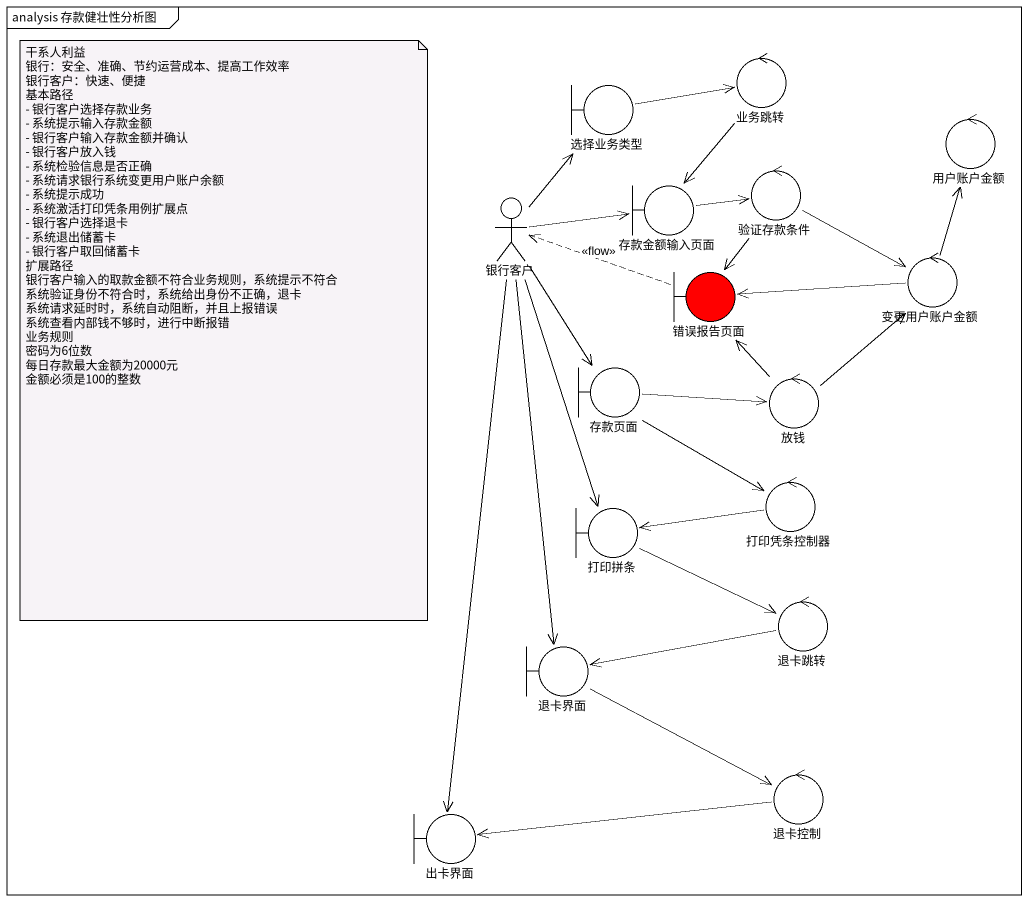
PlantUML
@startuml
mainframe analysis 存款健壮性分析图
boundary 选择业务类型
control 业务跳转
control 用户账户金额
actor 银行客户
boundary 存款金额输入页面
control 验证存款条件
boundary 错误报告页面 #FF0000
control 变更用户账户金额
boundary 存款页面
control 放钱
control 打印凭条控制器
boundary 打印拼条
control 退卡跳转
boundary 退卡界面
control 退卡控制
boundary 出卡界面
选择业务类型 -right-> 业务跳转
业务跳转 --> 存款金额输入页面
银行客户 -up-> 选择业务类型
银行客户 -right-> 存款金额输入页面
银行客户 --> 存款页面
银行客户 --> 打印拼条
银行客户 --> 退卡界面
银行客户 --> 出卡界面
存款金额输入页面 -right-> 验证存款条件
验证存款条件 --> 错误报告页面
验证存款条件 -right-> 变更用户账户金额
错误报告页面 .left.> 银行客户 : <<flow>>
变更用户账户金额 -up-> 用户账户金额
变更用户账户金额 -left-> 错误报告页面
存款页面 -right-> 放钱
存款页面 --> 打印凭条控制器
放钱 -up-> 错误报告页面
放钱 -up-> 变更用户账户金额
打印凭条控制器 -left-> 打印拼条
打印拼条 -right-> 退卡跳转
退卡跳转 -left-> 退卡界面
退卡界面 -right-> 退卡控制
退卡控制 -left-> 出卡界面
note as N1
  干系人利益
  银行：安全、准确、节约运营成本、提高工作效率
  银行客户：快速、便捷
  基本路径
  - 银行客户选择存款业务
  - 系统提示输入存款金额
  - 银行客户输入存款金额并确认
  - 银行客户放入钱
  - 系统检验信息是否正确
  - 系统请求银行系统变更用户账户余额
  - 系统提示成功
  - 系统激活打印凭条用例扩展点
  - 银行客户选择退卡
  - 系统退出储蓄卡
  - 银行客户取回储蓄卡
  扩展路径
  银行客户输入的取款金额不符合业务规则，系统提示不符合
  系统验证身份不符合时，系统给出身份不正确，退卡
  系统请求延时时，系统自动阻断，并且上报错误
  系统查看内部钱不够时，进行中断报错
  业务规则
  密码为6位数
  每日存款最大金额为20000元
  金额必须是100的整数
end note
@enduml
